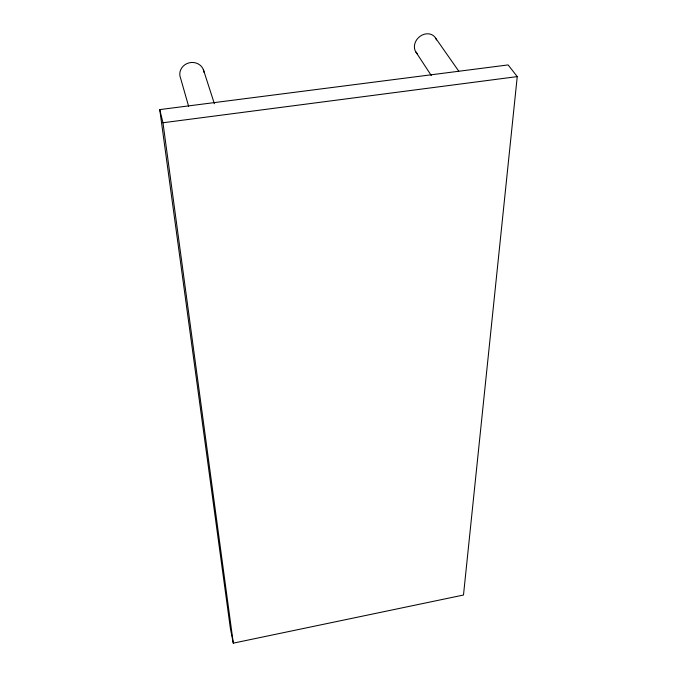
<?xml version="1.0" encoding="UTF-8"?>
<svg xmlns="http://www.w3.org/2000/svg" width="677" height="677" viewBox="0 0 677 677"><rect width="100%" height="100%" fill="white"/><g stroke="black" fill="none" stroke-linecap="round" stroke-linejoin="round"><path stroke-width="1.02" d="M517.245 76.611L463.491 595.032L233.294 643.15L230.392 628.518L159.755 109.598L508.122 64.924L517.245 76.611L162.962 122.757L159.755 109.598M435.726 38.259L458.761 71.17M415.72 51.765L431.291 75.528M203.345 69.545L214.389 103.733M188.621 106.297L180.615 78.27A12.203 11.34 -11.3 0 1 189.111 62.843A12.203 11.34 -11.3 0 1 204.056 72.414M162.962 122.757L233.294 643.15M417.421 53.822A12.135 10.265 -43.3 0 1 420.019 36.338A12.135 10.265 -43.3 0 1 436.47 39.918"/></g></svg>
